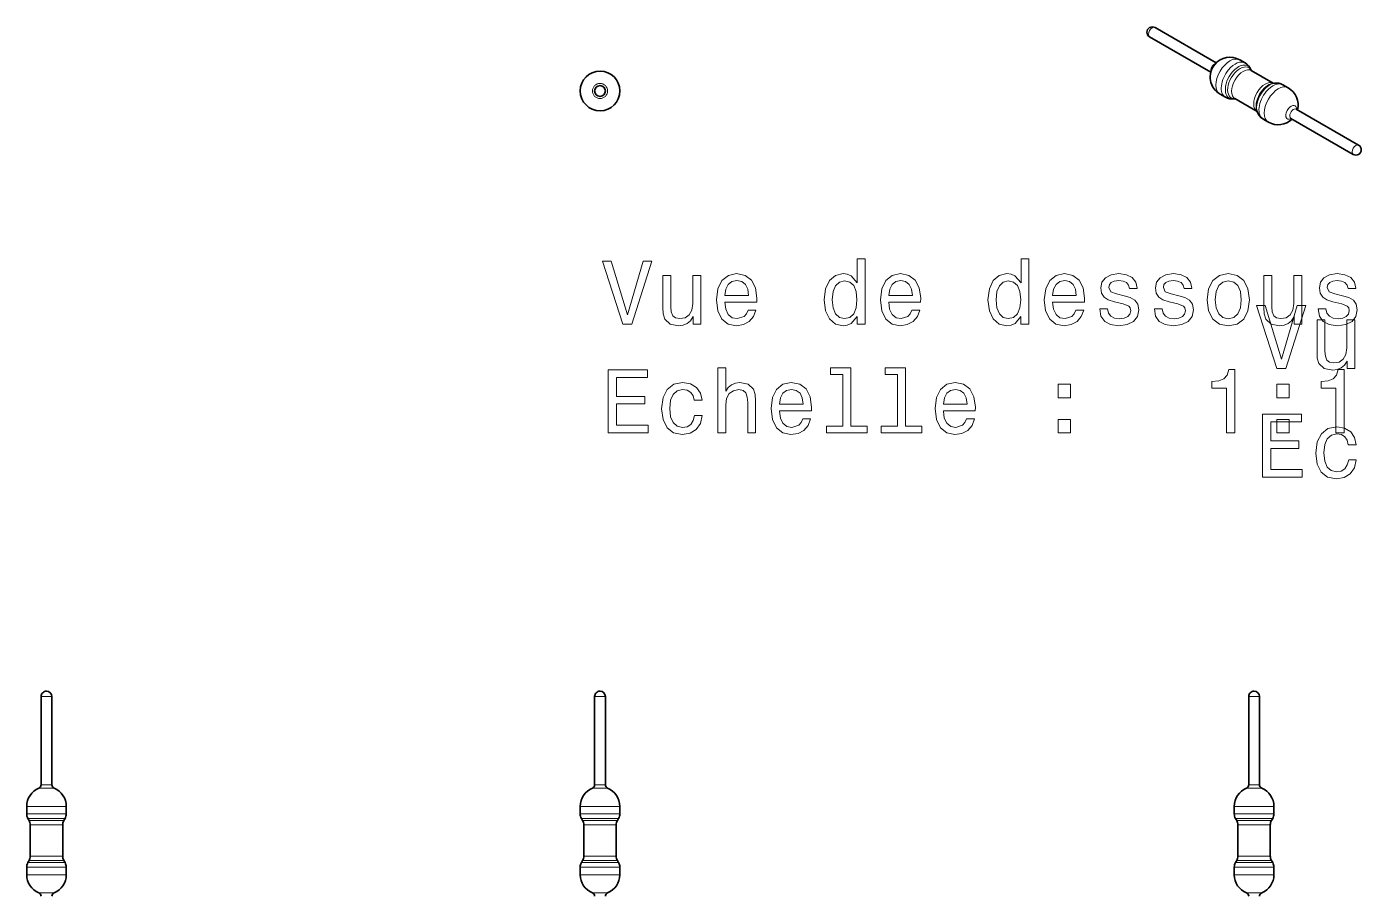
# Model space of a CAD drawing. Extents: x 563 to 712, y 363 to 466.
# Drawn here: x 562.6 to 636.8, y 417.4 to 465.7 of the extents above; entities that cross this region are included whole.
import ezdxf

# ---------------------------------------------------------------- set-up
doc = ezdxf.new("R2010")
doc.units = 0

msp = doc.modelspace()

# ---------------------------------------------------------------- linework, layer by layer
at = {"color": 7, "lineweight": 35, "ltscale": 0.09806}
msp.add_line((625.041, 465.165), (628.438, 463.204), dxfattribs=at)
at = {"color": 7, "lineweight": 35, "ltscale": 0.098057}
msp.add_line((625.341, 465.685), (628.738, 463.724), dxfattribs=at)
at = {"color": 7, "lineweight": 35, "ltscale": 0.008565}
for p, q in [((630.055, 463.887), (630.351, 463.716)), ((632.445, 462.507), (632.742, 462.336)), ((628.955, 461.982), (629.251, 461.811)), ((631.345, 460.602), (631.642, 460.431))]:
    msp.add_line(p, q, dxfattribs=at)
at = {"color": 7, "lineweight": 35, "ltscale": 0.001755}
msp.add_line((630.687, 463.291), (630.661, 463.356), dxfattribs=at)
at = {"color": 7, "lineweight": 35, "ltscale": 0.000144832}
msp.add_line((630.686, 463.292), (630.681, 463.295), dxfattribs=at)
at = {"color": 7, "lineweight": 35, "ltscale": 0.035357}
for p, q in [((630.686, 463.292), (631.911, 462.585)), ((629.786, 461.733), (631.011, 461.026))]:
    msp.add_line(p, q, dxfattribs=at)
at = {"color": 7, "lineweight": 35, "ltscale": 0.002461}
msp.add_line((631.881, 462.582), (631.979, 462.595), dxfattribs=at)
at = {"color": 7, "lineweight": 35, "ltscale": 0.001754}
msp.add_line((629.787, 461.732), (629.718, 461.723), dxfattribs=at)
at = {"color": 7, "lineweight": 35, "ltscale": 0.000145793}
msp.add_line((629.786, 461.733), (629.781, 461.736), dxfattribs=at)
at = {"color": 7, "lineweight": 35, "ltscale": 0.00246}
msp.add_line((630.999, 461.053), (631.036, 460.962), dxfattribs=at)
at = {"color": 7, "lineweight": 35, "ltscale": 0.000241456}
msp.add_line((632.89, 460.634), (632.881, 460.637), dxfattribs=at)
at = {"color": 7, "lineweight": 35, "ltscale": 0.10002}
for p, q in [((632.89, 460.634), (636.355, 458.633)), ((633.19, 461.153), (636.655, 459.153))]:
    msp.add_line(p, q, dxfattribs=at)
at = {"color": 7, "lineweight": 35, "ltscale": 0.000242366}
msp.add_line((633.19, 461.153), (633.183, 461.159), dxfattribs=at)
at = {"color": 7, "lineweight": 13, "ltscale": 0.0075}
for p, q in [((563.74, 428.5), (563.44, 428.5)), ((564.04, 428.5), (563.74, 428.5)), ((630.848, 428.5), (630.548, 428.5)), ((631.148, 428.5), (630.848, 428.5)), ((563.74, 423.6), (563.44, 423.6)), ((563.74, 423.6), (564.04, 423.6)), ((631.148, 423.6), (630.848, 423.6))]:
    msp.add_line(p, q, dxfattribs=at)
at = {"color": 7, "lineweight": 35, "ltscale": 0.1225}
for p, q in [((563.44, 423.6), (563.44, 428.5)), ((564.04, 423.6), (564.04, 428.5)), ((630.548, 423.6), (630.548, 428.5)), ((631.148, 423.6), (631.148, 428.5))]:
    msp.add_line(p, q, dxfattribs=at)
at = {"color": 7, "lineweight": 35, "ltscale": 0.1175}
for p, q in [((594.2, 423.8), (594.2, 428.5)), ((594.8, 423.8), (594.8, 428.5))]:
    msp.add_line(p, q, dxfattribs=at)
at = {"color": 7, "lineweight": 13, "ltscale": 0.014999}
for p, q in [((594.8, 428.5), (594.2, 428.5)), ((594.8, 423.6), (594.2, 423.6))]:
    msp.add_line(p, q, dxfattribs=at)
at = {"color": 7, "lineweight": 35, "ltscale": 0.005}
for p, q in [((594.2, 423.6), (594.2, 423.8)), ((594.8, 423.6), (594.8, 423.8))]:
    msp.add_line(p, q, dxfattribs=at)
at = {"color": 7, "lineweight": 13, "ltscale": 0.000918579}
msp.add_line((630.548, 423.6), (630.585, 423.6), dxfattribs=at)
at = {"color": 7, "lineweight": 13, "ltscale": 0.006581}
msp.add_line((630.585, 423.6), (630.848, 423.6), dxfattribs=at)
at = {"color": 7, "lineweight": 13, "ltscale": 0.001295}
for p, q in [((563.369, 423.415), (563.317, 423.415)), ((630.425, 423.415), (630.477, 423.415)), ((563.369, 417.585), (563.317, 417.585)), ((630.425, 417.585), (630.477, 417.585))]:
    msp.add_line(p, q, dxfattribs=at)
at = {"color": 7, "lineweight": 13, "ltscale": 0.019859}
for p, q in [((563.369, 423.415), (564.163, 423.415)), ((631.271, 417.585), (630.477, 417.585))]:
    msp.add_line(p, q, dxfattribs=at)
at = {"color": 7, "lineweight": 13, "ltscale": 0.015648}
for p, q in [((594.703, 423.415), (594.077, 423.415)), ((594.703, 417.585), (594.077, 417.585))]:
    msp.add_line(p, q, dxfattribs=at)
at = {"color": 7, "lineweight": 13, "ltscale": 0.005507}
for p, q in [((594.703, 423.415), (594.923, 423.415)), ((594.923, 417.585), (594.703, 417.585))]:
    msp.add_line(p, q, dxfattribs=at)
at = {"color": 7, "lineweight": 13, "ltscale": 0.009282}
for p, q in [((630.477, 423.415), (630.848, 423.415)), ((563.74, 417.585), (563.369, 417.585))]:
    msp.add_line(p, q, dxfattribs=at)
at = {"color": 7, "lineweight": 13, "ltscale": 0.010577}
for p, q in [((631.271, 423.415), (630.848, 423.415)), ((563.74, 417.585), (564.163, 417.585))]:
    msp.add_line(p, q, dxfattribs=at)
at = {"color": 7, "lineweight": 13, "ltscale": 0.003366}
for p, q in [((562.775, 422.4), (562.64, 422.4)), ((629.883, 422.4), (629.748, 422.4)), ((562.64, 421.98), (562.775, 421.98)), ((629.883, 421.98), (629.748, 421.98)), ((562.64, 419.02), (562.775, 419.02)), ((562.775, 418.6), (562.64, 418.6)), ((629.883, 419.02), (629.748, 419.02)), ((629.883, 418.6), (629.748, 418.6))]:
    msp.add_line(p, q, dxfattribs=at)
at = {"color": 7, "lineweight": 35, "ltscale": 0.01049}
for p, q in [((562.64, 421.98), (562.64, 422.4)), ((564.84, 421.98), (564.84, 422.4)), ((593.4, 421.98), (593.4, 422.4)), ((595.6, 421.98), (595.6, 422.4)), ((629.748, 421.98), (629.748, 422.4)), ((631.948, 421.98), (631.948, 422.4)), ((562.64, 418.6), (562.64, 419.02)), ((564.84, 418.6), (564.84, 419.02)), ((593.4, 418.6), (593.4, 419.02)), ((595.6, 418.6), (595.6, 419.02)), ((629.748, 418.6), (629.748, 419.02)), ((631.948, 418.6), (631.948, 419.02))]:
    msp.add_line(p, q, dxfattribs=at)
at = {"color": 7, "lineweight": 13, "ltscale": 0.051633}
for p, q in [((564.84, 422.4), (562.775, 422.4)), ((631.948, 422.4), (629.883, 422.4)), ((564.84, 421.98), (562.775, 421.98)), ((629.883, 421.98), (631.948, 421.98)), ((564.84, 419.02), (562.775, 419.02)), ((564.84, 418.6), (562.775, 418.6)), ((629.883, 419.02), (631.948, 419.02)), ((631.948, 418.6), (629.883, 418.6))]:
    msp.add_line(p, q, dxfattribs=at)
at = {"color": 7, "lineweight": 13, "ltscale": 0.040683}
for p, q in [((595.027, 422.4), (593.4, 422.4)), ((593.4, 421.98), (595.027, 421.98)), ((593.4, 419.02), (595.027, 419.02)), ((595.027, 418.6), (593.4, 418.6))]:
    msp.add_line(p, q, dxfattribs=at)
at = {"color": 7, "lineweight": 13, "ltscale": 0.014316}
for p, q in [((595.6, 422.4), (595.027, 422.4)), ((595.6, 421.98), (595.027, 421.98)), ((595.6, 419.02), (595.027, 419.02)), ((595.6, 418.6), (595.027, 418.6))]:
    msp.add_line(p, q, dxfattribs=at)
at = {"color": 7, "lineweight": 13, "ltscale": 0.003162}
for p, q in [((562.707, 421.73), (562.833, 421.73)), ((629.942, 421.73), (629.815, 421.73)), ((562.707, 419.27), (562.833, 419.27)), ((629.942, 419.27), (629.815, 419.27))]:
    msp.add_line(p, q, dxfattribs=at)
at = {"color": 7, "lineweight": 35, "ltscale": 0.003301}
for p, q in [((562.773, 421.616), (562.707, 421.73)), ((564.707, 421.616), (564.773, 421.73)), ((593.533, 421.616), (593.467, 421.73)), ((595.467, 421.616), (595.533, 421.73)), ((629.881, 421.616), (629.815, 421.73)), ((631.815, 421.616), (631.881, 421.73)), ((562.773, 419.384), (562.707, 419.27)), ((564.707, 419.384), (564.773, 419.27)), ((593.533, 419.384), (593.467, 419.27)), ((595.467, 419.384), (595.533, 419.27)), ((629.881, 419.384), (629.815, 419.27)), ((631.815, 419.384), (631.881, 419.27))]:
    msp.add_line(p, q, dxfattribs=at)
at = {"color": 7, "lineweight": 13, "ltscale": 0.002959}
for p, q in [((562.891, 421.616), (562.773, 421.616)), ((630, 421.616), (629.881, 421.616)), ((562.891, 419.384), (562.773, 419.384)), ((630, 419.384), (629.881, 419.384))]:
    msp.add_line(p, q, dxfattribs=at)
at = {"color": 7, "lineweight": 13, "ltscale": 0.048489}
for p, q in [((564.773, 421.73), (562.833, 421.73)), ((629.942, 421.73), (631.881, 421.73)), ((564.773, 419.27), (562.833, 419.27)), ((629.942, 419.27), (631.881, 419.27))]:
    msp.add_line(p, q, dxfattribs=at)
at = {"color": 7, "lineweight": 13, "ltscale": 0.002756}
for p, q in [((562.95, 421.366), (562.84, 421.366)), ((630.058, 421.366), (629.948, 421.366)), ((562.95, 419.634), (562.84, 419.634)), ((630.058, 419.634), (629.948, 419.634))]:
    msp.add_line(p, q, dxfattribs=at)
at = {"color": 7, "lineweight": 35, "ltscale": 0.043301}
for p, q in [((562.84, 419.634), (562.84, 421.366)), ((564.64, 419.634), (564.64, 421.366)), ((593.6, 419.634), (593.6, 421.366)), ((595.4, 419.634), (595.4, 421.366)), ((629.948, 419.634), (629.948, 421.366)), ((631.748, 419.634), (631.748, 421.366))]:
    msp.add_line(p, q, dxfattribs=at)
at = {"color": 7, "lineweight": 13, "ltscale": 0.04539}
for p, q in [((564.707, 421.616), (562.891, 421.616)), ((631.815, 421.616), (630, 421.616)), ((564.707, 419.384), (562.891, 419.384)), ((631.815, 419.384), (630, 419.384))]:
    msp.add_line(p, q, dxfattribs=at)
at = {"color": 7, "lineweight": 13, "ltscale": 0.042245}
for p, q in [((564.64, 421.366), (562.95, 421.366)), ((631.748, 421.366), (630.058, 421.366)), ((564.64, 419.634), (562.95, 419.634)), ((631.748, 419.634), (630.058, 419.634))]:
    msp.add_line(p, q, dxfattribs=at)
at = {"color": 7, "lineweight": 13, "ltscale": 0.038206}
for p, q in [((593.467, 421.73), (594.995, 421.73)), ((593.467, 419.27), (594.995, 419.27))]:
    msp.add_line(p, q, dxfattribs=at)
at = {"color": 7, "lineweight": 13, "ltscale": 0.035765}
for p, q in [((594.964, 421.616), (593.533, 421.616)), ((594.964, 419.384), (593.533, 419.384))]:
    msp.add_line(p, q, dxfattribs=at)
at = {"color": 7, "lineweight": 13, "ltscale": 0.033287}
for p, q in [((594.931, 421.366), (593.6, 421.366)), ((594.931, 419.634), (593.6, 419.634))]:
    msp.add_line(p, q, dxfattribs=at)
at = {"color": 7, "lineweight": 13, "ltscale": 0.011714}
for p, q in [((595.4, 421.366), (594.931, 421.366)), ((595.4, 419.634), (594.931, 419.634))]:
    msp.add_line(p, q, dxfattribs=at)
at = {"color": 7, "lineweight": 13, "ltscale": 0.012584}
for p, q in [((595.467, 421.616), (594.964, 421.616)), ((595.467, 419.384), (594.964, 419.384))]:
    msp.add_line(p, q, dxfattribs=at)
at = {"color": 7, "lineweight": 13, "ltscale": 0.013445}
for p, q in [((595.533, 421.73), (594.995, 421.73)), ((595.533, 419.27), (594.995, 419.27))]:
    msp.add_line(p, q, dxfattribs=at)
at = {"color": 7, "lineweight": 13}
for points in [[(596.896, 452.707), (596.018, 449.727), (595.115, 452.707), (594.636, 452.707), (595.766, 449.202), (596.27, 449.202), (597.375, 452.707)], [(608.782, 449.621), (608.782, 449.202), (609.226, 449.202), (609.226, 452.823), (608.787, 452.823), (608.787, 451.497), (608.45, 451.88), (608.243, 451.971), (608.006, 452.006), (607.577, 451.905), (607.244, 451.623), (607.027, 451.169), (606.952, 450.559), (607.027, 449.949), (607.244, 449.49), (607.577, 449.202), (608.006, 449.107), (608.243, 449.142), (608.455, 449.233)], [(617.891, 449.621), (617.891, 449.202), (618.334, 449.202), (618.334, 452.823), (617.896, 452.823), (617.896, 451.497), (617.558, 451.88), (617.351, 451.971), (617.114, 452.006), (616.685, 451.905), (616.352, 451.623), (616.135, 451.169), (616.06, 450.559), (616.135, 449.949), (616.352, 449.49), (616.685, 449.202), (617.114, 449.107), (617.351, 449.142), (617.563, 449.233)], [(600.098, 451.911), (599.654, 451.911), (599.654, 450.347), (599.604, 449.984), (599.458, 449.722), (599.231, 449.56), (598.933, 449.51), (598.696, 449.55), (598.545, 449.671), (598.459, 449.878), (598.439, 450.171), (598.439, 451.911), (597.995, 451.911), (597.995, 450.13), (598.01, 449.772), (598.106, 449.475), (598.398, 449.202), (598.867, 449.107), (599.12, 449.142), (599.336, 449.233), (599.523, 449.389), (599.674, 449.616), (599.674, 449.202), (600.098, 449.202)], [(601.434, 450.428), (603.21, 450.428), (603.215, 450.635), (603.134, 451.215), (602.912, 451.648), (602.559, 451.911), (602.09, 452.006), (601.631, 451.905), (601.278, 451.623), (601.051, 451.164), (600.97, 450.559), (601.046, 449.939), (601.273, 449.485), (601.621, 449.202), (602.075, 449.107), (602.468, 449.172), (602.791, 449.344), (603.028, 449.616), (603.164, 449.979), (602.726, 449.979), (602.635, 449.777), (602.504, 449.626), (602.13, 449.505), (601.843, 449.56), (601.626, 449.737), (601.485, 450.024), (601.434, 450.413)], [(610.542, 450.428), (612.318, 450.428), (612.323, 450.635), (612.242, 451.215), (612.02, 451.648), (611.667, 451.911), (611.198, 452.006), (610.739, 451.905), (610.386, 451.623), (610.159, 451.164), (610.079, 450.559), (610.154, 449.939), (610.381, 449.485), (610.729, 449.202), (611.183, 449.107), (611.576, 449.172), (611.899, 449.344), (612.136, 449.616), (612.272, 449.979), (611.834, 449.979), (611.743, 449.777), (611.612, 449.626), (611.238, 449.505), (610.951, 449.56), (610.734, 449.737), (610.593, 450.024), (610.542, 450.413)], [(619.651, 450.428), (621.426, 450.428), (621.431, 450.635), (621.35, 451.215), (621.128, 451.648), (620.775, 451.911), (620.306, 452.006), (619.847, 451.905), (619.494, 451.623), (619.267, 451.164), (619.187, 450.559), (619.262, 449.939), (619.489, 449.485), (619.837, 449.202), (620.291, 449.107), (620.684, 449.172), (621.007, 449.344), (621.244, 449.616), (621.38, 449.979), (620.942, 449.979), (620.851, 449.777), (620.72, 449.626), (620.347, 449.505), (620.059, 449.56), (619.842, 449.737), (619.701, 450.024), (619.651, 450.413)], [(623.625, 450.781), (623.196, 450.882), (622.878, 450.998), (622.772, 451.235), (622.803, 451.401), (622.909, 451.522), (623.08, 451.598), (623.327, 451.628), (623.564, 451.598), (623.751, 451.507), (623.872, 451.371), (623.922, 451.189), (624.356, 451.189), (624.356, 451.199), (624.28, 451.527), (624.073, 451.784), (623.751, 451.946), (623.327, 452.006), (622.898, 451.946), (622.586, 451.779), (622.389, 451.532), (622.329, 451.22), (622.374, 450.917), (622.515, 450.705), (622.747, 450.554), (623.085, 450.448), (623.579, 450.327), (623.882, 450.201), (623.963, 450.1), (623.993, 449.949), (623.947, 449.762), (623.826, 449.621), (623.63, 449.53), (623.367, 449.5), (623.09, 449.53), (622.888, 449.636), (622.752, 449.808), (622.697, 450.045), (622.268, 450.045), (622.339, 449.641), (622.545, 449.349), (622.873, 449.172), (623.327, 449.107), (623.801, 449.172), (624.149, 449.349), (624.361, 449.631), (624.437, 449.999), (624.381, 450.317), (624.225, 450.534), (623.968, 450.675)], [(626.661, 450.781), (626.232, 450.882), (625.914, 450.998), (625.808, 451.235), (625.839, 451.401), (625.945, 451.522), (626.116, 451.598), (626.363, 451.628), (626.6, 451.598), (626.787, 451.507), (626.908, 451.371), (626.958, 451.189), (627.392, 451.189), (627.392, 451.199), (627.316, 451.527), (627.109, 451.784), (626.787, 451.946), (626.363, 452.006), (625.934, 451.946), (625.622, 451.779), (625.425, 451.532), (625.365, 451.22), (625.41, 450.917), (625.551, 450.705), (625.783, 450.554), (626.121, 450.448), (626.615, 450.327), (626.918, 450.201), (626.999, 450.1), (627.029, 449.949), (626.983, 449.762), (626.862, 449.621), (626.666, 449.53), (626.403, 449.5), (626.126, 449.53), (625.924, 449.636), (625.788, 449.808), (625.733, 450.045), (625.304, 450.045), (625.375, 449.641), (625.581, 449.349), (625.909, 449.172), (626.363, 449.107), (626.837, 449.172), (627.185, 449.349), (627.397, 449.631), (627.473, 449.999), (627.417, 450.317), (627.261, 450.534), (627.004, 450.675)], [(628.239, 450.554), (628.32, 449.939), (628.552, 449.485), (628.92, 449.202), (629.414, 449.107), (629.903, 449.202), (630.272, 449.48), (630.504, 449.934), (630.589, 450.554), (630.504, 451.169), (630.272, 451.628), (629.903, 451.905), (629.414, 452.006), (628.92, 451.905), (628.552, 451.623), (628.32, 451.169)], [(633.494, 451.911), (633.05, 451.911), (633.05, 450.347), (633, 449.984), (632.854, 449.722), (632.627, 449.56), (632.329, 449.51), (632.092, 449.55), (631.941, 449.671), (631.855, 449.878), (631.835, 450.171), (631.835, 451.911), (631.391, 451.911), (631.391, 450.13), (631.406, 449.772), (631.502, 449.475), (631.795, 449.202), (632.264, 449.107), (632.516, 449.142), (632.733, 449.233), (632.919, 449.389), (633.071, 449.616), (633.071, 449.202), (633.494, 449.202)], [(635.769, 450.781), (635.34, 450.882), (635.022, 450.998), (634.916, 451.235), (634.947, 451.401), (635.053, 451.522), (635.224, 451.598), (635.471, 451.628), (635.708, 451.598), (635.895, 451.507), (636.016, 451.371), (636.066, 451.189), (636.5, 451.189), (636.5, 451.199), (636.424, 451.527), (636.218, 451.784), (635.895, 451.946), (635.471, 452.006), (635.042, 451.946), (634.73, 451.779), (634.533, 451.532), (634.473, 451.22), (634.518, 450.917), (634.659, 450.705), (634.891, 450.554), (635.229, 450.448), (635.723, 450.327), (636.026, 450.201), (636.107, 450.1), (636.137, 449.949), (636.091, 449.762), (635.97, 449.621), (635.774, 449.53), (635.512, 449.5), (635.234, 449.53), (635.032, 449.636), (634.896, 449.808), (634.841, 450.045), (634.412, 450.045), (634.483, 449.641), (634.689, 449.349), (635.017, 449.172), (635.471, 449.107), (635.945, 449.172), (636.293, 449.349), (636.505, 449.631), (636.581, 449.999), (636.525, 450.317), (636.369, 450.534), (636.112, 450.675)], [(601.434, 450.801), (601.49, 451.149), (601.626, 451.406), (601.833, 451.563), (602.105, 451.618), (602.372, 451.563), (602.579, 451.406), (602.705, 451.149), (602.751, 450.801)], [(608.081, 451.608), (608.374, 451.537), (608.596, 451.341), (608.727, 451.013), (608.777, 450.559), (608.727, 450.1), (608.596, 449.772), (608.374, 449.57), (608.081, 449.505), (607.804, 449.57), (607.592, 449.772), (607.451, 450.105), (607.406, 450.559), (607.451, 451.008), (607.592, 451.336), (607.804, 451.537)], [(610.542, 450.801), (610.598, 451.149), (610.734, 451.406), (610.941, 451.563), (611.213, 451.618), (611.481, 451.563), (611.687, 451.406), (611.813, 451.149), (611.859, 450.801)], [(617.189, 451.608), (617.482, 451.537), (617.704, 451.341), (617.835, 451.013), (617.885, 450.559), (617.835, 450.1), (617.704, 449.772), (617.482, 449.57), (617.189, 449.505), (616.912, 449.57), (616.7, 449.772), (616.559, 450.105), (616.514, 450.559), (616.559, 451.008), (616.7, 451.336), (616.912, 451.537)], [(619.651, 450.801), (619.706, 451.149), (619.842, 451.406), (620.049, 451.563), (620.321, 451.618), (620.589, 451.563), (620.795, 451.406), (620.921, 451.149), (620.967, 450.801)], [(628.693, 450.559), (628.738, 451.013), (628.88, 451.341), (629.107, 451.542), (629.414, 451.613), (629.717, 451.542), (629.944, 451.346), (630.085, 451.013), (630.135, 450.559), (630.085, 450.1), (629.944, 449.767), (629.717, 449.565), (629.414, 449.5), (629.107, 449.565), (628.88, 449.767), (628.738, 450.1)], [(633.244, 450.241), (632.366, 447.261), (631.464, 450.241), (630.984, 450.241), (632.114, 446.736), (632.618, 446.736), (633.723, 450.241)], [(636.446, 449.445), (636.002, 449.445), (636.002, 447.881), (635.952, 447.518), (635.806, 447.256), (635.579, 447.094), (635.281, 447.044), (635.044, 447.084), (634.893, 447.205), (634.807, 447.412), (634.787, 447.705), (634.787, 449.445), (634.343, 449.445), (634.343, 447.664), (634.358, 447.306), (634.454, 447.009), (634.747, 446.736), (635.216, 446.641), (635.468, 446.676), (635.685, 446.767), (635.871, 446.923), (636.023, 447.15), (636.023, 446.736), (636.446, 446.736)], [(594.959, 443.155), (597.178, 443.155), (597.178, 443.579), (595.423, 443.579), (595.423, 444.764), (596.986, 444.764), (596.986, 445.183), (595.423, 445.183), (595.423, 446.232), (597.138, 446.232), (597.138, 446.655), (594.959, 446.655)], [(601.046, 443.155), (601.49, 443.155), (601.49, 444.719), (601.535, 445.077), (601.682, 445.339), (601.909, 445.501), (602.211, 445.561), (602.453, 445.511), (602.604, 445.375), (602.68, 445.148), (602.705, 444.845), (602.705, 443.155), (603.149, 443.155), (603.149, 444.936), (603.129, 445.294), (603.038, 445.591), (602.741, 445.864), (602.277, 445.96), (602.024, 445.924), (601.808, 445.828), (601.626, 445.677), (601.49, 445.47), (601.49, 446.777), (601.046, 446.777)], [(608.001, 446.403), (608.001, 443.529), (607.088, 443.529), (607.088, 443.155), (609.352, 443.155), (609.352, 443.529), (608.445, 443.529), (608.445, 446.777), (607.305, 446.777), (607.305, 446.403)], [(611.037, 446.403), (611.037, 443.529), (610.124, 443.529), (610.124, 443.155), (612.388, 443.155), (612.388, 443.529), (611.481, 443.529), (611.481, 446.777), (610.341, 446.777), (610.341, 446.403)], [(629.323, 443.155), (629.782, 443.155), (629.782, 446.681), (629.439, 446.681), (629.349, 446.373), (629.167, 446.166), (628.89, 446.045), (628.506, 446.005), (628.506, 445.647), (629.323, 445.647)], [(635.396, 443.155), (635.854, 443.155), (635.854, 446.681), (635.512, 446.681), (635.421, 446.373), (635.239, 446.166), (634.962, 446.045), (634.579, 446.005), (634.579, 445.647), (635.396, 445.647)], [(599.735, 444.966), (600.174, 444.966), (600.083, 445.369), (599.866, 445.687), (599.528, 445.884), (599.089, 445.96), (598.605, 445.859), (598.237, 445.576), (598.005, 445.117), (597.924, 444.502), (598, 443.892), (598.227, 443.438), (598.585, 443.155), (599.074, 443.06), (599.508, 443.135), (599.846, 443.347), (600.078, 443.68), (600.179, 444.124), (599.755, 444.124), (599.679, 443.841), (599.538, 443.63), (599.336, 443.498), (599.089, 443.458), (598.782, 443.524), (598.56, 443.725), (598.424, 444.053), (598.378, 444.517), (598.424, 444.971), (598.565, 445.299), (598.792, 445.501), (599.089, 445.571), (599.352, 445.526), (599.548, 445.41), (599.679, 445.218)], [(604.47, 444.381), (606.246, 444.381), (606.251, 444.588), (606.17, 445.168), (605.948, 445.601), (605.595, 445.864), (605.126, 445.96), (604.667, 445.859), (604.314, 445.576), (604.087, 445.117), (604.006, 444.512), (604.082, 443.892), (604.309, 443.438), (604.657, 443.155), (605.111, 443.06), (605.504, 443.125), (605.827, 443.297), (606.064, 443.569), (606.2, 443.932), (605.762, 443.932), (605.671, 443.73), (605.54, 443.579), (605.166, 443.458), (604.879, 443.514), (604.662, 443.69), (604.521, 443.978), (604.47, 444.366)], [(613.579, 444.381), (615.354, 444.381), (615.359, 444.588), (615.278, 445.168), (615.056, 445.601), (614.703, 445.864), (614.234, 445.96), (613.775, 445.859), (613.422, 445.576), (613.195, 445.117), (613.115, 444.512), (613.19, 443.892), (613.417, 443.438), (613.765, 443.155), (614.219, 443.06), (614.612, 443.125), (614.935, 443.297), (615.172, 443.569), (615.308, 443.932), (614.87, 443.932), (614.779, 443.73), (614.648, 443.579), (614.274, 443.458), (613.987, 443.514), (613.77, 443.69), (613.629, 443.978), (613.579, 444.366)], [(619.958, 445.112), (620.654, 445.112), (620.654, 445.864), (619.958, 445.864)], [(632.102, 445.112), (632.798, 445.112), (632.798, 445.864), (632.102, 445.864)], [(604.47, 444.754), (604.526, 445.102), (604.662, 445.359), (604.869, 445.516), (605.141, 445.571), (605.409, 445.516), (605.615, 445.359), (605.741, 445.102), (605.787, 444.754)], [(613.579, 444.754), (613.634, 445.102), (613.77, 445.359), (613.977, 445.516), (614.249, 445.571), (614.517, 445.516), (614.723, 445.359), (614.849, 445.102), (614.895, 444.754)], [(619.958, 443.155), (620.654, 443.155), (620.654, 443.907), (619.958, 443.907)], [(631.307, 440.69), (633.526, 440.69), (633.526, 441.113), (631.771, 441.113), (631.771, 442.298), (633.335, 442.298), (633.335, 442.717), (631.771, 442.717), (631.771, 443.766), (633.486, 443.766), (633.486, 444.19), (631.307, 444.19)], [(632.102, 443.155), (632.798, 443.155), (632.798, 443.907), (632.102, 443.907)], [(636.083, 442.5), (636.522, 442.5), (636.431, 442.904), (636.214, 443.221), (635.876, 443.418), (635.438, 443.494), (634.953, 443.393), (634.585, 443.11), (634.353, 442.651), (634.273, 442.036), (634.348, 441.426), (634.575, 440.972), (634.933, 440.69), (635.422, 440.594), (635.856, 440.669), (636.194, 440.881), (636.426, 441.214), (636.527, 441.658), (636.103, 441.658), (636.028, 441.375), (635.886, 441.164), (635.685, 441.032), (635.438, 440.992), (635.13, 441.058), (634.908, 441.259), (634.772, 441.587), (634.726, 442.051), (634.772, 442.505), (634.913, 442.833), (635.14, 443.035), (635.438, 443.105), (635.7, 443.06), (635.896, 442.944), (636.028, 442.752)]]:
    msp.add_lwpolyline(points, close=True, dxfattribs=at)
at = {"color": 7, "lineweight": 35}
for radius in [1.1, 0.3]:
    msp.add_circle((594.5, 462.159), radius, dxfattribs=at)
at = {"color": 7, "lineweight": 13}
msp.add_circle((594.5, 462.159), 0.423, dxfattribs=at)
at = {"color": 7, "lineweight": 35}
for centre, radius, start, end in [((625.191, 465.425), 0.3, 60, 180.00001), ((625.191, 465.425), 0.3, 179.99999, 240), ((629.505, 462.935), 1.1, 140.38541, 240.00097), ((629.505, 462.935), 1.1, 60.00096, 140.38541), ((629.983, 463.087), 0.729, 21.63321, 59.61449), ((632.085, 461.873), 0.729, 60.39873, 98.35343), ((632.192, 461.383), 1.1, 345.82999, 59.99714), ((629.612, 462.445), 0.729, 240.39873, 278.35343), ((631.714, 461.231), 0.729, 201.63321, 239.61449), ((632.192, 461.383), 1.1, 240.00097, 314.13193), ((636.505, 458.893), 0.3, 0, 60), ((636.505, 458.893), 0.3, 240, 360), ((563.74, 428.5), 0.3, 90, 180.00001), ((563.74, 428.5), 0.3, 0, 90), ((594.5, 428.5), 0.3, 90, 180.00001), ((594.5, 428.5), 0.3, 0, 90), ((630.848, 428.5), 0.3, 90, 180.00001), ((630.848, 428.5), 0.3, 0, 90), ((563.24, 423.6), 0.2, 292.63454, 359.98533), ((564.24, 423.6), 0.2, 180.01468, 247.36546), ((594, 423.6), 0.2, 292.61986, 360), ((595, 423.6), 0.2, 180.01468, 247.36546), ((630.348, 423.6), 0.2, 292.63454, 359.98533), ((631.348, 423.6), 0.2, 180.01468, 247.36546), ((563.74, 422.4), 1.1, 112.61987, 180.00001), ((563.74, 422.4), 1.1, 0, 67.38014), ((594.5, 422.4), 1.1, 112.61987, 180.00001), ((594.5, 422.4), 1.1, 0, 67.38014), ((630.848, 422.4), 1.1, 112.61987, 180.00001), ((630.848, 422.4), 1.1, 0, 67.38014), ((563.14, 421.98), 0.5, 180.00135, 209.99865), ((562.34, 421.366), 0.5, 0.00135, 29.99866), ((565.14, 421.366), 0.5, 150.00135, 179.99865), ((564.34, 421.98), 0.5, 330.00134, 359.99865), ((593.9, 421.98), 0.5, 180.00135, 209.99865), ((593.1, 421.366), 0.5, 0.00135, 29.99866), ((595.9, 421.366), 0.5, 150.00135, 179.99865), ((595.1, 421.98), 0.5, 330.00135, 359.99865), ((630.248, 421.98), 0.5, 180.00135, 209.99865), ((629.448, 421.366), 0.5, 0.00135, 29.99866), ((632.248, 421.366), 0.5, 150.00135, 179.99865), ((631.448, 421.98), 0.5, 330.00134, 359.99865), ((563.14, 419.02), 0.5, 150.00135, 179.99865), ((562.34, 419.634), 0.5, 330.00134, 359.99865), ((565.14, 419.634), 0.5, 180.00135, 209.99865), ((564.34, 419.02), 0.5, 0.00135, 29.99866), ((593.9, 419.02), 0.5, 150.00135, 179.99865), ((593.1, 419.634), 0.5, 330.00134, 359.99865), ((595.9, 419.634), 0.5, 180.00135, 209.99865), ((595.1, 419.02), 0.5, 0.00135, 29.99865), ((630.248, 419.02), 0.5, 150.00135, 179.99865), ((629.448, 419.634), 0.5, 330.00134, 359.99865), ((632.248, 419.634), 0.5, 180.00135, 209.99865), ((631.448, 419.02), 0.5, 0.00135, 29.99866), ((563.74, 418.6), 1.1, 179.99999, 247.38013), ((563.74, 418.6), 1.1, 292.61986, 360), ((594.5, 418.6), 1.1, 179.99999, 247.38013), ((594.5, 418.6), 1.1, 292.61986, 360), ((630.848, 418.6), 1.1, 179.99999, 247.38013), ((630.848, 418.6), 1.1, 292.61986, 360), ((563.24, 417.4), 0.2, 0.01467, 67.36546), ((564.24, 417.4), 0.2, 112.63454, 179.98532), ((594, 417.4), 0.2, 0.01467, 67.36546), ((595, 417.4), 0.2, 112.61987, 179.99999), ((630.348, 417.4), 0.2, 0.01467, 67.36546), ((631.348, 417.4), 0.2, 112.63454, 179.98532)]:
    msp.add_arc(centre, radius, start, end, dxfattribs=at)
at = {"color": 7, "lineweight": 13}
for centre, major_axis, start_param, end_param in [((625.191, 465.425), (-0.15, -0.26), 3.141593, 6.283185), ((628.656, 463.425), (-0.15, -0.26), 3.686737, 5.497787), ((629.505, 462.935), (-0.55, -0.953), 3.141622, 6.283214), ((630.059, 462.615), (-0.484, -0.837), 2.768228, 6.656736), ((629.801, 462.763), (0.55, 0.953), 0.000029, 1.285398), ((629.978, 462.661), (0.516, 0.895), 5.862605, 7.568583), ((628.656, 463.425), (0.15, 0.26), 2.356194, 2.598185), ((629.801, 462.763), (-0.55, -0.953), 4.426991, 6.283214), ((629.978, 462.661), (-0.516, -0.895), 4.426991, 6.703766), ((630.236, 462.513), (-0.45, -0.779), 3.141622, 6.283214), ((631.461, 461.805), (-0.45, -0.779), 3.141622, 6.280281), ((631.637, 461.703), (-0.484, -0.837), 3.562174, 5.862605), ((631.718, 461.657), (-0.516, -0.895), 4.426991, 5.862605), ((631.895, 461.555), (-0.55, -0.953), 4.426991, 6.283214), ((632.192, 461.383), (-0.55, -0.953), 3.141622, 6.283214), ((631.718, 461.657), (0.516, 0.895), 0.420581, 1.285398), ((631.895, 461.555), (0.55, 0.953), 0.000029, 1.285398), ((632.91, 460.969), (-0.212, -0.366), 2.356194, 4.426991), ((632.91, 460.969), (0.212, 0.366), 1.285398, 3.92181), ((633.04, 460.893), (-0.15, -0.26), 3.141593, 5.497787), ((633.04, 460.893), (0.15, 0.26), 2.356194, 3.141682), ((636.505, 458.893), (-0.15, -0.26), 3.141593, 6.283185)]:
    msp.add_ellipse(centre, major_axis=major_axis, ratio=0.57735, start_param=start_param, end_param=end_param, dxfattribs=at)

doc.saveas('drawing.dxf')
